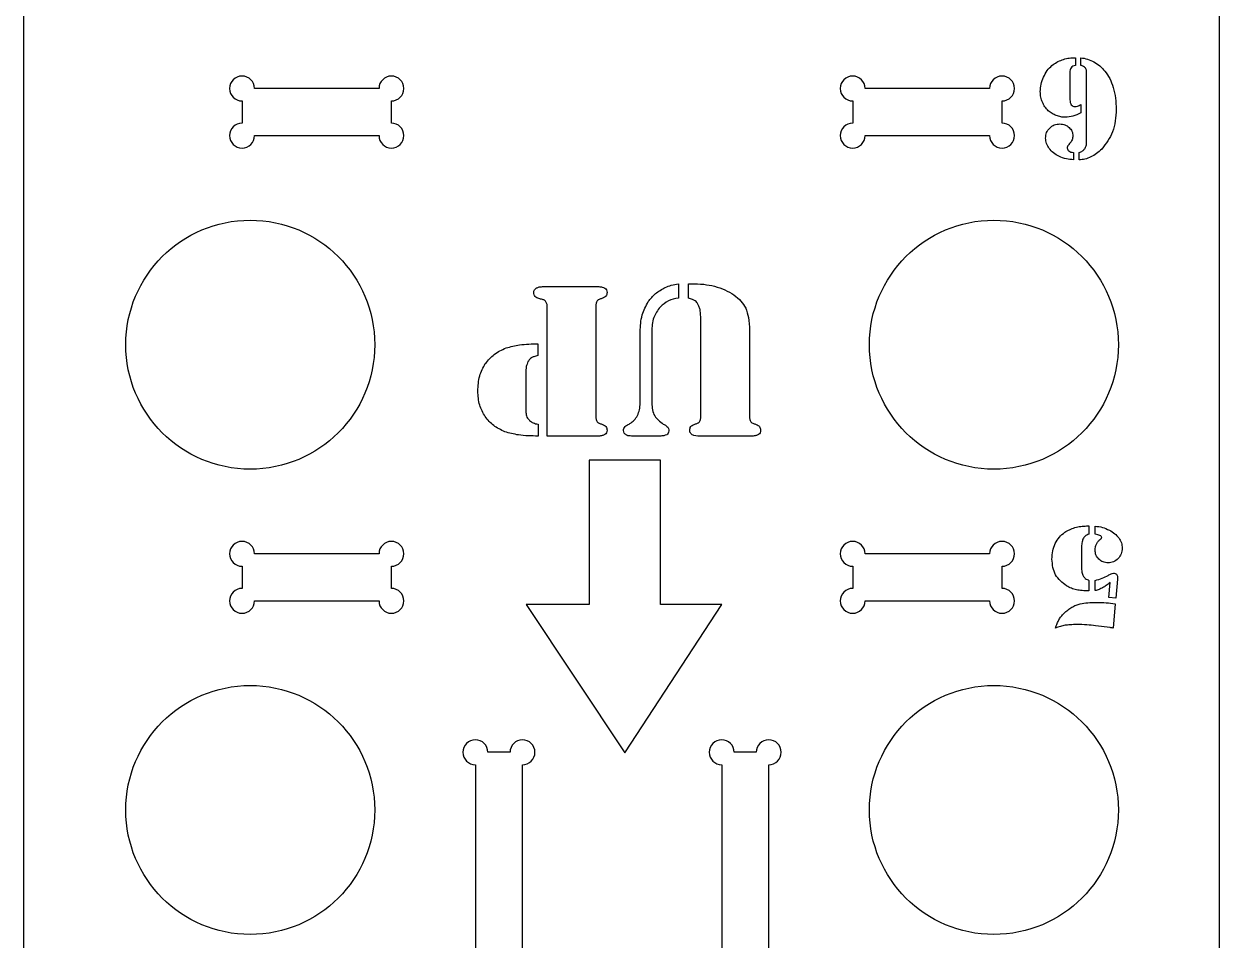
# Model space of a CAD drawing. Header units: inches. Extents: x -2.5 to 28.8, y -4.6 to 15.6.
# Drawn here: x 4.64 to 10.64, y 5.43 to 10.03 of the extents above; entities that cross this region are included whole.
import ezdxf

# ---------------------------------------------------------------- set-up
doc = ezdxf.new("R2010")
doc.units = ezdxf.units.IN
doc.header["$MEASUREMENT"] = 0
doc.layers.get('0').update_dxf_attribs({"lineweight": 0})

# ---------------------------------------------------------------- blocks, each defined once
blk = doc.blocks.new('Block_0')
at = {"color": 18, "lineweight": 25, "true_color": 0x000000}
for p, q in [((9.9125, 9.865), (9.9217, 9.865)), ((9.9217, 9.865), (9.9217, 9.8266)), ((9.9491, 9.8266), (9.9491, 9.865)), ((9.8946, 9.7914), (9.8946, 9.6544)), ((9.9781, 9.4427), (9.9781, 9.7782)), ((9.9491, 9.6299), (9.9491, 9.5877)), ((9.9132, 9.3896), (9.9132, 9.3526)), ((9.9407, 9.3526), (9.9407, 9.3896)), ((7.2515, 8.7156), (7.5295, 8.7156)), ((7.929, 8.7304), (7.929, 8.6584)), ((7.9795, 8.6584), (7.9795, 8.7304)), ((7.9795, 8.7304), (7.9916, 8.7304)), ((7.2707, 7.9656), (7.2707, 8.6112)), ((7.5147, 8.6156), (7.5147, 8.0656)), ((8.0416, 8.0656), (8.0416, 8.5266)), ((7.7372, 8.1304), (7.7372, 8.4892)), ((7.7954, 8.4887), (7.7954, 8.1304)), ((8.2856, 8.4964), (8.2856, 8.0656)), ((7.224, 8.4282), (7.224, 8.3694)), ((7.1625, 8.2815), (7.1625, 8.1057)), ((7.2246, 8.0249), (7.2246, 7.9656)), ((7.5295, 7.9656), (7.2707, 7.9656)), ((7.8361, 7.9656), (7.7015, 7.9656)), ((8.0268, 7.9656), (8.007, 7.9678)), ((8.3004, 7.9656), (8.0268, 7.9656)), ((9.9777, 7.5141), (9.9891, 7.5141)), ((9.9891, 7.5141), (9.9891, 7.4727)), ((10.0209, 7.4727), (10.0209, 7.513)), ((9.9528, 7.4031), (9.9528, 7.3093)), ((9.9902, 7.2408), (9.9902, 7.1877)), ((10.0209, 7.1892), (10.0209, 7.2408)), ((10.0905, 7.1544), (10.0968, 7.2306)), ((10.1334, 7.2471), (10.1242, 7.1507)), ((10.1242, 7.1507), (10.0905, 7.1544)), ((10.1217, 7.1229), (10.1114, 7.0016)), ((10.0971, 7.0035), (10.0231, 7.0134))]:
    blk.add_line(p, q, dxfattribs=at)
blk.add_lwpolyline([(7.8387, 7.12), (7.8387, 7.8452), (7.4804, 7.8452), (7.4804, 7.12), (7.1642, 7.12), (7.6595, 6.3754), (8.1463, 7.12)], close=True, dxfattribs=at)
for centre in [(5.7797, 8.4242), (9.5129, 8.4242), (5.7797, 6.088), (9.5129, 6.088)]:
    blk.add_circle(centre, 0.625, dxfattribs=at)
for points, knots in [([(7.0838, 6.3778), (7.0838, 6.4123), (7.1118, 6.4403), (7.1463, 6.4403), (7.1808, 6.4403), (7.2088, 6.4123), (7.2088, 6.3778), (7.2088, 6.3433), (7.1808, 6.3153), (7.1463, 6.3153), (7.1463, 6.3153), (7.1463, -4.4629), (7.1463, -4.4629), (7.4773, -4.5185), (7.8154, -4.5182), (8.1463, -4.4619), (8.1463, -4.4619), (8.1463, 6.3153), (8.1463, 6.3153), (8.1118, 6.3153), (8.0838, 6.3433), (8.0838, 6.3778), (8.0838, 6.4123), (8.1118, 6.4403), (8.1463, 6.4403), (8.1808, 6.4403), (8.2088, 6.4123), (8.2088, 6.3778), (8.2088, 6.3778), (8.32, 6.3778), (8.32, 6.3778), (8.32, 6.4123), (8.348, 6.4403), (8.3825, 6.4403), (8.417, 6.4403), (8.445, 6.4123), (8.445, 6.3778), (8.445, 6.3433), (8.417, 6.3153), (8.3825, 6.3153), (8.3825, 6.3153), (8.3825, -4.4119), (8.3825, -4.4119), (9.7124, -4.0738), (10.6434, -2.8766), (10.6434, -1.5044), (10.6434, -1.5044), (10.6434, 12.4956), (10.6434, 12.4956), (10.6434, 14.1525), (9.3002, 15.4956), (7.6434, 15.4956), (5.9865, 15.4956), (4.6434, 14.1525), (4.6434, 12.4956), (4.6434, 12.4956), (4.6434, -1.5044), (4.6434, -1.5044), (4.6434, -2.8788), (5.5774, -4.0774), (6.9101, -4.4134), (6.9101, -4.4134), (6.9101, 6.3153), (6.9101, 6.3153), (6.8755, 6.3153), (6.8476, 6.3433), (6.8476, 6.3778), (6.8476, 6.4123), (6.8755, 6.4403), (6.9101, 6.4403), (6.9446, 6.4403), (6.9726, 6.4123), (6.9726, 6.3778), (6.9726, 6.3778), (7.0838, 6.3778), (7.0838, 6.3778)], [0, 0, 0, 0, 1, 1, 1, 2, 2, 2, 3, 3, 3, 4, 4, 4, 5, 5, 5, 6, 6, 6, 7, 7, 7, 8, 8, 8, 9, 9, 9, 10, 10, 10, 11, 11, 11, 12, 12, 12, 13, 13, 13, 14, 14, 14, 15, 15, 15, 16, 16, 16, 17, 17, 17, 18, 18, 18, 19, 19, 19, 20, 20, 20, 21, 21, 21, 22, 22, 22, 23, 23, 23, 24, 24, 24, 25, 25, 25, 25]), ([(9.8044, 9.8262), (9.8121, 9.8318), (9.8198, 9.8374), (9.828, 9.842), (9.8367, 9.8469), (9.846, 9.8507), (9.8554, 9.8544)], [0, 0, 0, 0, 1, 1, 1, 2, 2, 2, 2]), ([(9.8554, 9.8544), (9.8649, 9.8575), (9.8745, 9.8606), (9.8843, 9.8624), (9.8936, 9.864), (9.903, 9.8645), (9.9125, 9.865)], [0, 0, 0, 0, 1, 1, 1, 2, 2, 2, 2]), ([(9.9491, 9.865), (9.9607, 9.8631), (9.9722, 9.8613), (9.9832, 9.8577), (9.9942, 9.8542), (10.0046, 9.8491), (10.0151, 9.844)], [0, 0, 0, 0, 1, 1, 1, 2, 2, 2, 2]), ([(10.0151, 9.844), (10.0251, 9.8377), (10.0352, 9.8314), (10.0442, 9.824), (10.0535, 9.8162), (10.0618, 9.8071), (10.07, 9.798)], [0, 0, 0, 0, 1, 1, 1, 2, 2, 2, 2]), ([(9.762, 9.7681), (9.7676, 9.7794), (9.7732, 9.7907), (9.7806, 9.8007), (9.7875, 9.81), (9.796, 9.8181), (9.8044, 9.8262)], [0, 0, 0, 0, 1, 1, 1, 2, 2, 2, 2]), ([(9.9008, 9.8148), (9.899, 9.8116), (9.8972, 9.8084), (9.8961, 9.805), (9.8948, 9.8007), (9.8947, 9.796), (9.8946, 9.7914)], [0, 0, 0, 0, 1, 1, 1, 2, 2, 2, 2]), ([(9.9217, 9.8266), (9.9173, 9.8253), (9.9129, 9.8241), (9.9091, 9.8218), (9.9061, 9.8199), (9.9034, 9.8174), (9.9008, 9.8148)], [0, 0, 0, 0, 1, 1, 1, 2, 2, 2, 2]), ([(9.9718, 9.8145), (9.9691, 9.817), (9.9664, 9.8195), (9.9632, 9.8213), (9.959, 9.8239), (9.9541, 9.8252), (9.9491, 9.8266)], [0, 0, 0, 0, 1, 1, 1, 2, 2, 2, 2]), ([(9.977, 9.8026), (9.9765, 9.8047), (9.976, 9.8069), (9.9751, 9.8089), (9.9743, 9.8109), (9.9731, 9.8127), (9.9718, 9.8145)], [0, 0, 0, 0, 1, 1, 1, 2, 2, 2, 2]), ([(9.9781, 9.7782), (9.9781, 9.7832), (9.9781, 9.7881), (9.9778, 9.7931), (9.9776, 9.7963), (9.9773, 9.7994), (9.977, 9.8026)], [0, 0, 0, 0, 1, 1, 1, 2, 2, 2, 2]), ([(10.07, 9.798), (10.0787, 9.786), (10.0873, 9.7739), (10.0941, 9.7609), (10.1016, 9.7464), (10.1068, 9.7307), (10.112, 9.715)], [0, 0, 0, 0, 1, 1, 1, 2, 2, 2, 2]), ([(6.4261, 9.7105), (6.4261, 9.745), (6.4541, 9.773), (6.4886, 9.773), (6.5232, 9.773), (6.5511, 9.745), (6.5511, 9.7105), (6.5511, 9.6759), (6.5232, 9.648), (6.4886, 9.648), (6.4886, 9.648), (6.4886, 9.5367), (6.4886, 9.5367), (6.5232, 9.5367), (6.5511, 9.5087), (6.5511, 9.4742), (6.5511, 9.4397), (6.5232, 9.4117), (6.4886, 9.4117), (6.4541, 9.4117), (6.4261, 9.4397), (6.4261, 9.4742), (6.4261, 9.4742), (5.8011, 9.4742), (5.8011, 9.4742), (5.8011, 9.4397), (5.7732, 9.4117), (5.7386, 9.4117), (5.7041, 9.4117), (5.6761, 9.4397), (5.6761, 9.4742), (5.6761, 9.5087), (5.7041, 9.5367), (5.7386, 9.5367), (5.7386, 9.5367), (5.7386, 9.648), (5.7386, 9.648), (5.7041, 9.648), (5.6761, 9.6759), (5.6761, 9.7105), (5.6761, 9.745), (5.7041, 9.773), (5.7386, 9.773), (5.7732, 9.773), (5.8011, 9.745), (5.8011, 9.7105), (5.8011, 9.7105), (6.4261, 9.7105), (6.4261, 9.7105)], [0, 0, 0, 0, 1, 1, 1, 2, 2, 2, 3, 3, 3, 4, 4, 4, 5, 5, 5, 6, 6, 6, 7, 7, 7, 8, 8, 8, 9, 9, 9, 10, 10, 10, 11, 11, 11, 12, 12, 12, 13, 13, 13, 14, 14, 14, 15, 15, 15, 16, 16, 16, 16]), ([(9.4914, 9.7105), (9.4914, 9.745), (9.5194, 9.773), (9.5539, 9.773), (9.5884, 9.773), (9.6164, 9.745), (9.6164, 9.7105), (9.6164, 9.6759), (9.5884, 9.648), (9.5539, 9.648), (9.5539, 9.648), (9.5539, 9.5367), (9.5539, 9.5367), (9.5884, 9.5367), (9.6164, 9.5087), (9.6164, 9.4742), (9.6164, 9.4397), (9.5884, 9.4117), (9.5539, 9.4117), (9.5194, 9.4117), (9.4914, 9.4397), (9.4914, 9.4742), (9.4914, 9.4742), (8.8664, 9.4742), (8.8664, 9.4742), (8.8664, 9.4397), (8.8384, 9.4117), (8.8039, 9.4117), (8.7694, 9.4117), (8.7414, 9.4397), (8.7414, 9.4742), (8.7414, 9.5087), (8.7694, 9.5367), (8.8039, 9.5367), (8.8039, 9.5367), (8.8039, 9.648), (8.8039, 9.648), (8.7694, 9.648), (8.7414, 9.6759), (8.7414, 9.7105), (8.7414, 9.745), (8.7694, 9.773), (8.8039, 9.773), (8.8384, 9.773), (8.8664, 9.745), (8.8664, 9.7105), (8.8664, 9.7105), (9.4914, 9.7105), (9.4914, 9.7105)], [0, 0, 0, 0, 1, 1, 1, 2, 2, 2, 3, 3, 3, 4, 4, 4, 5, 5, 5, 6, 6, 6, 7, 7, 7, 8, 8, 8, 9, 9, 9, 10, 10, 10, 11, 11, 11, 12, 12, 12, 13, 13, 13, 14, 14, 14, 15, 15, 15, 16, 16, 16, 16]), ([(9.7458, 9.6947), (9.7465, 9.7072), (9.7473, 9.7197), (9.7499, 9.7317), (9.7526, 9.7442), (9.7573, 9.7561), (9.762, 9.7681)], [0, 0, 0, 0, 1, 1, 1, 2, 2, 2, 2]), ([(9.7565, 9.6414), (9.7534, 9.6499), (9.7503, 9.6585), (9.7485, 9.6673), (9.7467, 9.6762), (9.7463, 9.6855), (9.7458, 9.6947)], [0, 0, 0, 0, 1, 1, 1, 2, 2, 2, 2]), ([(10.112, 9.715), (10.1163, 9.6976), (10.1206, 9.6802), (10.1231, 9.6625), (10.1257, 9.6438), (10.1263, 9.6247), (10.1268, 9.6057)], [0, 0, 0, 0, 1, 1, 1, 2, 2, 2, 2]), ([(9.7861, 9.5987), (9.7801, 9.6049), (9.7741, 9.6112), (9.7692, 9.6182), (9.7642, 9.6254), (9.7603, 9.6334), (9.7565, 9.6414)], [0, 0, 0, 0, 1, 1, 1, 2, 2, 2, 2]), ([(9.8946, 9.6544), (9.8947, 9.6494), (9.8949, 9.6443), (9.8963, 9.6397), (9.8975, 9.6357), (9.8995, 9.6321), (9.9015, 9.6284)], [0, 0, 0, 0, 1, 1, 1, 2, 2, 2, 2]), ([(9.9015, 9.6284), (9.904, 9.6256), (9.9065, 9.6229), (9.9096, 9.6214), (9.9126, 9.62), (9.9162, 9.6198), (9.9198, 9.6196)], [0, 0, 0, 0, 1, 1, 1, 2, 2, 2, 2]), ([(9.9198, 9.6196), (9.9242, 9.6203), (9.9286, 9.621), (9.9328, 9.6223), (9.9385, 9.6241), (9.9438, 9.627), (9.9491, 9.6299)], [0, 0, 0, 0, 1, 1, 1, 2, 2, 2, 2]), ([(10.1268, 9.6057), (10.1245, 9.5667), (10.1222, 9.5278), (10.1088, 9.493), (10.0967, 9.4619), (10.0757, 9.4342), (10.0546, 9.4064)], [0, 0, 0, 0, 1, 1, 1, 2, 2, 2, 2]), ([(9.8262, 9.5745), (9.8189, 9.5777), (9.8115, 9.5809), (9.8048, 9.585), (9.7982, 9.589), (9.7922, 9.5938), (9.7861, 9.5987)], [0, 0, 0, 0, 1, 1, 1, 2, 2, 2, 2]), ([(9.8718, 9.5658), (9.8642, 9.5662), (9.8565, 9.5665), (9.8491, 9.568), (9.8413, 9.5694), (9.8338, 9.572), (9.8262, 9.5745)], [0, 0, 0, 0, 1, 1, 1, 2, 2, 2, 2]), ([(9.9491, 9.5877), (9.9363, 9.5813), (9.9235, 9.5749), (9.9099, 9.5713), (9.8976, 9.5679), (9.8847, 9.5668), (9.8718, 9.5658)], [0, 0, 0, 0, 1, 1, 1, 2, 2, 2, 2]), ([(9.7726, 9.461), (9.7734, 9.4707), (9.7742, 9.4803), (9.7777, 9.4889), (9.7811, 9.4973), (9.7871, 9.5046), (9.7931, 9.5119)], [0, 0, 0, 0, 1, 1, 1, 2, 2, 2, 2]), ([(9.7931, 9.5119), (9.8004, 9.5179), (9.8078, 9.5239), (9.8162, 9.5273), (9.8248, 9.5308), (9.8346, 9.5316), (9.8444, 9.5324)], [0, 0, 0, 0, 1, 1, 1, 2, 2, 2, 2]), ([(9.8444, 9.5324), (9.853, 9.5317), (9.8617, 9.531), (9.8695, 9.528), (9.877, 9.5251), (9.8838, 9.52), (9.8905, 9.5148)], [0, 0, 0, 0, 1, 1, 1, 2, 2, 2, 2]), ([(9.8905, 9.5148), (9.8961, 9.5088), (9.9016, 9.5027), (9.9048, 9.4955), (9.9079, 9.4886), (9.9087, 9.4807), (9.9096, 9.4727)], [0, 0, 0, 0, 1, 1, 1, 2, 2, 2, 2]), ([(9.7903, 9.4092), (9.7852, 9.4172), (9.78, 9.4253), (9.777, 9.4341), (9.7742, 9.4426), (9.7734, 9.4518), (9.7726, 9.461)], [0, 0, 0, 0, 1, 1, 1, 2, 2, 2, 2]), ([(9.8828, 9.4205), (9.8821, 9.419), (9.8813, 9.4174), (9.8809, 9.4158), (9.8805, 9.4142), (9.8804, 9.4125), (9.8803, 9.4108)], [0, 0, 0, 0, 1, 1, 1, 2, 2, 2, 2]), ([(9.8931, 9.4339), (9.8909, 9.4314), (9.8887, 9.4288), (9.8867, 9.4262), (9.8853, 9.4243), (9.8841, 9.4224), (9.8828, 9.4205)], [0, 0, 0, 0, 1, 1, 1, 2, 2, 2, 2]), ([(9.9096, 9.4727), (9.9087, 9.466), (9.9078, 9.4594), (9.9055, 9.4533), (9.9027, 9.4463), (9.8979, 9.4401), (9.8931, 9.4339)], [0, 0, 0, 0, 1, 1, 1, 2, 2, 2, 2]), ([(9.9695, 9.4081), (9.972, 9.4129), (9.9745, 9.4177), (9.9759, 9.4229), (9.9777, 9.4292), (9.9779, 9.4359), (9.9781, 9.4427)], [0, 0, 0, 0, 1, 1, 1, 2, 2, 2, 2]), ([(9.8396, 9.3702), (9.8298, 9.3754), (9.82, 9.3806), (9.8115, 9.3874), (9.8037, 9.3937), (9.797, 9.4014), (9.7903, 9.4092)], [0, 0, 0, 0, 1, 1, 1, 2, 2, 2, 2]), ([(9.9132, 9.3526), (9.9009, 9.3534), (9.8886, 9.3542), (9.8767, 9.357), (9.864, 9.3599), (9.8518, 9.365), (9.8396, 9.3702)], [0, 0, 0, 0, 1, 1, 1, 2, 2, 2, 2]), ([(9.8803, 9.4108), (9.8826, 9.4056), (9.8848, 9.4003), (9.8885, 9.3969), (9.8944, 9.3914), (9.9038, 9.3905), (9.9132, 9.3896)], [0, 0, 0, 0, 1, 1, 1, 2, 2, 2, 2]), ([(9.9407, 9.3896), (9.9468, 9.3917), (9.9528, 9.3938), (9.958, 9.3973), (9.9622, 9.4002), (9.9659, 9.4042), (9.9695, 9.4081)], [0, 0, 0, 0, 1, 1, 1, 2, 2, 2, 2]), ([(9.9995, 9.3667), (9.9898, 9.3626), (9.98, 9.3584), (9.9699, 9.3561), (9.9604, 9.3539), (9.9506, 9.3532), (9.9407, 9.3526)], [0, 0, 0, 0, 1, 1, 1, 2, 2, 2, 2]), ([(10.0546, 9.4064), (10.0461, 9.3984), (10.0376, 9.3904), (10.0282, 9.3837), (10.0192, 9.3772), (10.0094, 9.3719), (9.9995, 9.3667)], [0, 0, 0, 0, 1, 1, 1, 2, 2, 2, 2]), ([(7.2026, 8.6859), (7.2033, 8.6905), (7.204, 8.6951), (7.2062, 8.6988), (7.2085, 8.7029), (7.2127, 8.706), (7.2169, 8.709)], [0, 0, 0, 0, 1, 1, 1, 2, 2, 2, 2]), ([(7.2169, 8.709), (7.2214, 8.7109), (7.226, 8.7128), (7.2307, 8.7139), (7.2374, 8.7155), (7.2445, 8.7156), (7.2515, 8.7156)], [0, 0, 0, 0, 1, 1, 1, 2, 2, 2, 2]), ([(7.5295, 8.7156), (7.5355, 8.7154), (7.5414, 8.7153), (7.547, 8.7137), (7.5515, 8.7125), (7.5558, 8.7103), (7.56, 8.7082)], [0, 0, 0, 0, 1, 1, 1, 2, 2, 2, 2]), ([(7.56, 8.7082), (7.5631, 8.7054), (7.5663, 8.7026), (7.568, 8.6992), (7.5699, 8.6956), (7.5703, 8.6913), (7.5707, 8.687)], [0, 0, 0, 0, 1, 1, 1, 2, 2, 2, 2]), ([(7.7779, 8.6409), (7.7892, 8.6549), (7.8005, 8.669), (7.814, 8.6804), (7.8286, 8.6928), (7.8458, 8.702), (7.863, 8.7112)], [0, 0, 0, 0, 1, 1, 1, 2, 2, 2, 2]), ([(7.863, 8.7112), (7.873, 8.7153), (7.883, 8.7195), (7.8932, 8.7226), (7.9049, 8.7261), (7.9169, 8.7283), (7.929, 8.7304)], [0, 0, 0, 0, 1, 1, 1, 2, 2, 2, 2]), ([(7.9916, 8.7304), (8.0135, 8.7301), (8.0354, 8.7298), (8.057, 8.7273), (8.0749, 8.7251), (8.0926, 8.7215), (8.1103, 8.7178)], [0, 0, 0, 0, 1, 1, 1, 2, 2, 2, 2]), ([(8.1103, 8.7178), (8.128, 8.7124), (8.1457, 8.707), (8.1623, 8.6994), (8.178, 8.6922), (8.1928, 8.683), (8.2075, 8.6738)], [0, 0, 0, 0, 1, 1, 1, 2, 2, 2, 2]), ([(7.229, 8.6557), (7.2213, 8.6583), (7.2136, 8.6609), (7.2092, 8.6663), (7.2051, 8.6712), (7.2039, 8.6786), (7.2026, 8.6859)], [0, 0, 0, 0, 1, 1, 1, 2, 2, 2, 2]), ([(7.2542, 8.6488), (7.2515, 8.6496), (7.2488, 8.6505), (7.246, 8.6512), (7.2403, 8.6528), (7.2347, 8.6543), (7.229, 8.6557)], [0, 0, 0, 0, 1, 1, 1, 2, 2, 2, 2]), ([(7.2625, 8.642), (7.2612, 8.6436), (7.2598, 8.6452), (7.2582, 8.6464), (7.257, 8.6474), (7.2556, 8.6481), (7.2542, 8.6488)], [0, 0, 0, 0, 1, 1, 1, 2, 2, 2, 2]), ([(7.2707, 8.6112), (7.2706, 8.6175), (7.2705, 8.6238), (7.2687, 8.6296), (7.2673, 8.6339), (7.2649, 8.6379), (7.2625, 8.642)], [0, 0, 0, 0, 1, 1, 1, 2, 2, 2, 2]), ([(7.5213, 8.6436), (7.5194, 8.6399), (7.5174, 8.6362), (7.5163, 8.6322), (7.5148, 8.6269), (7.5147, 8.6213), (7.5147, 8.6156)], [0, 0, 0, 0, 1, 1, 1, 2, 2, 2, 2]), ([(7.5276, 8.6499), (7.5265, 8.6492), (7.5254, 8.6485), (7.5245, 8.6477), (7.5232, 8.6465), (7.5223, 8.6451), (7.5213, 8.6436)], [0, 0, 0, 0, 1, 1, 1, 2, 2, 2, 2]), ([(7.5487, 8.6573), (7.5439, 8.6558), (7.5391, 8.6542), (7.5344, 8.6525), (7.5321, 8.6516), (7.5299, 8.6508), (7.5276, 8.6499)], [0, 0, 0, 0, 1, 1, 1, 2, 2, 2, 2]), ([(7.5707, 8.687), (7.5698, 8.6801), (7.5688, 8.6733), (7.5652, 8.6683), (7.5616, 8.6633), (7.5552, 8.6603), (7.5487, 8.6573)], [0, 0, 0, 0, 1, 1, 1, 2, 2, 2, 2]), ([(7.7372, 8.4892), (7.7384, 8.5179), (7.7396, 8.5465), (7.7474, 8.5733), (7.7542, 8.5967), (7.766, 8.6188), (7.7779, 8.6409)], [0, 0, 0, 0, 1, 1, 1, 2, 2, 2, 2]), ([(7.929, 8.6584), (7.9115, 8.6549), (7.894, 8.6513), (7.8786, 8.6436), (7.8635, 8.6361), (7.8503, 8.6248), (7.8372, 8.6134)], [0, 0, 0, 0, 1, 1, 1, 2, 2, 2, 2]), ([(8.013, 8.6447), (8.0088, 8.647), (8.0046, 8.6492), (8.0003, 8.6512), (7.9936, 8.6541), (7.9865, 8.6563), (7.9795, 8.6584)], [0, 0, 0, 0, 1, 1, 1, 2, 2, 2, 2]), ([(8.029, 8.6249), (8.0267, 8.6291), (8.0244, 8.6332), (8.0214, 8.6367), (8.0189, 8.6397), (8.016, 8.6422), (8.013, 8.6447)], [0, 0, 0, 0, 1, 1, 1, 2, 2, 2, 2]), ([(8.2075, 8.6738), (8.2202, 8.6642), (8.2329, 8.6547), (8.2432, 8.6429), (8.2524, 8.6325), (8.2596, 8.6205), (8.2669, 8.6084)], [0, 0, 0, 0, 1, 1, 1, 2, 2, 2, 2]), ([(7.8372, 8.6134), (7.825, 8.5964), (7.8129, 8.5794), (7.8059, 8.5605), (7.7976, 8.5383), (7.7965, 8.5135), (7.7954, 8.4887)], [0, 0, 0, 0, 1, 1, 1, 2, 2, 2, 2]), ([(8.0391, 8.5917), (8.0381, 8.5976), (8.0371, 8.6035), (8.0354, 8.6092), (8.0337, 8.6146), (8.0313, 8.6198), (8.029, 8.6249)], [0, 0, 0, 0, 1, 1, 1, 2, 2, 2, 2]), ([(8.0416, 8.5266), (8.0416, 8.5398), (8.0416, 8.553), (8.041, 8.5662), (8.0406, 8.5747), (8.0398, 8.5832), (8.0391, 8.5917)], [0, 0, 0, 0, 1, 1, 1, 2, 2, 2, 2]), ([(8.2669, 8.6084), (8.2723, 8.5928), (8.2777, 8.5772), (8.2809, 8.5612), (8.2851, 8.5401), (8.2853, 8.5182), (8.2856, 8.4964)], [0, 0, 0, 0, 1, 1, 1, 2, 2, 2, 2]), ([(6.9597, 8.3293), (6.9737, 8.346), (6.9877, 8.3627), (7.0045, 8.3756), (7.0223, 8.3892), (7.0432, 8.3985), (7.0641, 8.4079)], [0, 0, 0, 0, 1, 1, 1, 2, 2, 2, 2]), ([(7.0641, 8.4079), (7.0866, 8.4138), (7.109, 8.4197), (7.1318, 8.4231), (7.1622, 8.4277), (7.1931, 8.428), (7.224, 8.4282)], [0, 0, 0, 0, 1, 1, 1, 2, 2, 2, 2]), ([(7.1908, 8.3579), (7.1876, 8.3555), (7.1844, 8.3531), (7.1818, 8.3502), (7.1788, 8.3469), (7.1764, 8.3431), (7.174, 8.3392)], [0, 0, 0, 0, 1, 1, 1, 2, 2, 2, 2]), ([(7.224, 8.3694), (7.2172, 8.3679), (7.2104, 8.3663), (7.2039, 8.3638), (7.1994, 8.3621), (7.1951, 8.36), (7.1908, 8.3579)], [0, 0, 0, 0, 1, 1, 1, 2, 2, 2, 2]), ([(6.9224, 8.1909), (6.9235, 8.2171), (6.9245, 8.2433), (6.9317, 8.2678), (6.938, 8.2892), (6.9488, 8.3092), (6.9597, 8.3293)], [0, 0, 0, 0, 1, 1, 1, 2, 2, 2, 2]), ([(7.174, 8.3392), (7.1707, 8.3309), (7.1673, 8.3227), (7.1654, 8.3141), (7.163, 8.3035), (7.1627, 8.2925), (7.1625, 8.2815)], [0, 0, 0, 0, 1, 1, 1, 2, 2, 2, 2]), ([(6.9592, 8.0628), (6.9485, 8.0818), (6.9377, 8.1007), (6.9316, 8.1209), (6.9248, 8.1432), (6.9236, 8.167), (6.9224, 8.1909)], [0, 0, 0, 0, 1, 1, 1, 2, 2, 2, 2]), ([(7.1625, 8.1057), (7.1625, 8.0982), (7.1625, 8.0906), (7.1634, 8.0832), (7.1641, 8.0778), (7.1652, 8.0725), (7.1663, 8.0672)], [0, 0, 0, 0, 1, 1, 1, 2, 2, 2, 2]), ([(7.7235, 8.0686), (7.7275, 8.0782), (7.7315, 8.0877), (7.7338, 8.0977), (7.7362, 8.1083), (7.7367, 8.1194), (7.7372, 8.1304)], [0, 0, 0, 0, 1, 1, 1, 2, 2, 2, 2]), ([(7.7954, 8.1304), (7.7974, 8.1075), (7.7993, 8.0846), (7.8099, 8.0666), (7.8195, 8.0501), (7.8363, 8.0378), (7.8531, 8.0255)], [0, 0, 0, 0, 1, 1, 1, 2, 2, 2, 2]), ([(7.0575, 7.987), (7.038, 7.9962), (7.0185, 8.0054), (7.0019, 8.0183), (6.9859, 8.0308), (6.9725, 8.0468), (6.9592, 8.0628)], [0, 0, 0, 0, 1, 1, 1, 2, 2, 2, 2]), ([(7.1663, 8.0672), (7.168, 8.0631), (7.1697, 8.0589), (7.1721, 8.0552), (7.1747, 8.0511), (7.1782, 8.0476), (7.1817, 8.0442)], [0, 0, 0, 0, 1, 1, 1, 2, 2, 2, 2]), ([(7.1817, 8.0442), (7.1877, 8.0395), (7.1937, 8.0348), (7.2004, 8.0317), (7.2079, 8.0281), (7.2162, 8.0265), (7.2246, 8.0249)], [0, 0, 0, 0, 1, 1, 1, 2, 2, 2, 2]), ([(7.5147, 8.0656), (7.5147, 8.0599), (7.5148, 8.0543), (7.5163, 8.049), (7.5174, 8.045), (7.5194, 8.0413), (7.5213, 8.0376)], [0, 0, 0, 0, 1, 1, 1, 2, 2, 2, 2]), ([(7.6856, 8.0282), (7.6932, 8.0333), (7.7009, 8.0384), (7.7071, 8.0449), (7.7137, 8.0518), (7.7186, 8.0602), (7.7235, 8.0686)], [0, 0, 0, 0, 1, 1, 1, 2, 2, 2, 2]), ([(8.035, 8.0376), (8.0369, 8.0413), (8.0388, 8.045), (8.04, 8.049), (8.0415, 8.0543), (8.0415, 8.0599), (8.0416, 8.0656)], [0, 0, 0, 0, 1, 1, 1, 2, 2, 2, 2]), ([(8.2856, 8.0656), (8.2856, 8.0599), (8.2857, 8.0543), (8.2872, 8.049), (8.2883, 8.045), (8.2902, 8.0413), (8.2922, 8.0376)], [0, 0, 0, 0, 1, 1, 1, 2, 2, 2, 2]), ([(7.2246, 7.9656), (7.1915, 7.9657), (7.1585, 7.9658), (7.1262, 7.9709), (7.1031, 7.9746), (7.0803, 7.9808), (7.0575, 7.987)], [0, 0, 0, 0, 1, 1, 1, 2, 2, 2, 2]), ([(7.5213, 8.0376), (7.5223, 8.0361), (7.5232, 8.0347), (7.5245, 8.0335), (7.5254, 8.0327), (7.5265, 8.032), (7.5276, 8.0313)], [0, 0, 0, 0, 1, 1, 1, 2, 2, 2, 2]), ([(7.5276, 8.0313), (7.5299, 8.0304), (7.5321, 8.0295), (7.5344, 8.0287), (7.5391, 8.027), (7.5439, 8.0254), (7.5487, 8.0238)], [0, 0, 0, 0, 1, 1, 1, 2, 2, 2, 2]), ([(7.5487, 8.0238), (7.5552, 8.0208), (7.5616, 8.0179), (7.5652, 8.0128), (7.5688, 8.0079), (7.5698, 8.001), (7.5707, 7.9942)], [0, 0, 0, 0, 1, 1, 1, 2, 2, 2, 2]), ([(7.5707, 7.9942), (7.5703, 7.9899), (7.5699, 7.9856), (7.568, 7.982), (7.5663, 7.9786), (7.5631, 7.9758), (7.56, 7.973)], [0, 0, 0, 0, 1, 1, 1, 2, 2, 2, 2]), ([(7.6531, 7.9931), (7.6535, 7.9969), (7.6539, 8.0008), (7.6553, 8.0042), (7.6568, 8.0076), (7.6594, 8.0105), (7.6619, 8.0134)], [0, 0, 0, 0, 1, 1, 1, 2, 2, 2, 2]), ([(7.6674, 7.9705), (7.6633, 7.9734), (7.6591, 7.9763), (7.6567, 7.9803), (7.6545, 7.9839), (7.6538, 7.9885), (7.6531, 7.9931)], [0, 0, 0, 0, 1, 1, 1, 2, 2, 2, 2]), ([(7.6619, 8.0134), (7.6643, 8.0151), (7.6667, 8.0168), (7.6692, 8.0185), (7.6745, 8.022), (7.68, 8.0251), (7.6856, 8.0282)], [0, 0, 0, 0, 1, 1, 1, 2, 2, 2, 2]), ([(7.8531, 8.0255), (7.858, 8.023), (7.8629, 8.0205), (7.8672, 8.0173), (7.8701, 8.0152), (7.8727, 8.0128), (7.8754, 8.0104)], [0, 0, 0, 0, 1, 1, 1, 2, 2, 2, 2]), ([(7.8806, 7.992), (7.8803, 7.9876), (7.8799, 7.9832), (7.878, 7.9797), (7.8763, 7.9766), (7.8732, 7.9741), (7.8702, 7.9716)], [0, 0, 0, 0, 1, 1, 1, 2, 2, 2, 2]), ([(7.8754, 8.0104), (7.8769, 8.0078), (7.8784, 8.0053), (7.8793, 8.0026), (7.8804, 7.9993), (7.8805, 7.9956), (7.8806, 7.992)], [0, 0, 0, 0, 1, 1, 1, 2, 2, 2, 2]), ([(7.9856, 7.9947), (7.9865, 8.0014), (7.9875, 8.0082), (7.9911, 8.013), (7.9947, 8.018), (8.0011, 8.0209), (8.0075, 8.0238)], [0, 0, 0, 0, 1, 1, 1, 2, 2, 2, 2]), ([(7.9916, 7.9777), (7.9898, 7.9802), (7.9881, 7.9827), (7.9871, 7.9855), (7.986, 7.9884), (7.9858, 7.9915), (7.9856, 7.9947)], [0, 0, 0, 0, 1, 1, 1, 2, 2, 2, 2]), ([(8.0075, 8.0238), (8.0123, 8.0254), (8.0171, 8.027), (8.0219, 8.0287), (8.0242, 8.0295), (8.0264, 8.0304), (8.0287, 8.0313)], [0, 0, 0, 0, 1, 1, 1, 2, 2, 2, 2]), ([(8.0287, 8.0313), (8.0298, 8.032), (8.0308, 8.0327), (8.0318, 8.0335), (8.033, 8.0347), (8.034, 8.0361), (8.035, 8.0376)], [0, 0, 0, 0, 1, 1, 1, 2, 2, 2, 2]), ([(8.2922, 8.0376), (8.2931, 8.0361), (8.2941, 8.0347), (8.2954, 8.0335), (8.2963, 8.0327), (8.2974, 8.032), (8.2985, 8.0313)], [0, 0, 0, 0, 1, 1, 1, 2, 2, 2, 2]), ([(8.2985, 8.0313), (8.3007, 8.0304), (8.303, 8.0295), (8.3053, 8.0287), (8.31, 8.027), (8.3148, 8.0254), (8.3196, 8.0238)], [0, 0, 0, 0, 1, 1, 1, 2, 2, 2, 2]), ([(8.3196, 8.0238), (8.326, 8.0209), (8.3324, 8.018), (8.3361, 8.013), (8.3396, 8.0082), (8.3406, 8.0014), (8.3416, 7.9947)], [0, 0, 0, 0, 1, 1, 1, 2, 2, 2, 2]), ([(8.3416, 7.9947), (8.3412, 7.9903), (8.3408, 7.9858), (8.3389, 7.9821), (8.3371, 7.9787), (8.334, 7.9758), (8.3309, 7.973)], [0, 0, 0, 0, 1, 1, 1, 2, 2, 2, 2]), ([(7.56, 7.973), (7.5558, 7.9709), (7.5515, 7.9687), (7.547, 7.9674), (7.5414, 7.9659), (7.5355, 7.9657), (7.5295, 7.9656)], [0, 0, 0, 0, 1, 1, 1, 2, 2, 2, 2]), ([(7.6787, 7.9664), (7.6768, 7.9668), (7.6748, 7.9672), (7.673, 7.9679), (7.6711, 7.9686), (7.6692, 7.9695), (7.6674, 7.9705)], [0, 0, 0, 0, 1, 1, 1, 2, 2, 2, 2]), ([(7.7015, 7.9656), (7.6967, 7.9656), (7.692, 7.9656), (7.6873, 7.9658), (7.6844, 7.9659), (7.6815, 7.9662), (7.6787, 7.9664)], [0, 0, 0, 0, 1, 1, 1, 2, 2, 2, 2]), ([(7.8702, 7.9716), (7.8656, 7.9699), (7.8611, 7.9681), (7.8564, 7.9671), (7.8498, 7.9656), (7.843, 7.9656), (7.8361, 7.9656)], [0, 0, 0, 0, 1, 1, 1, 2, 2, 2, 2]), ([(8.007, 7.9678), (8.004, 7.9689), (8.0011, 7.97), (7.9985, 7.9716), (7.9959, 7.9733), (7.9938, 7.9755), (7.9916, 7.9777)], [0, 0, 0, 0, 1, 1, 1, 2, 2, 2, 2]), ([(8.3309, 7.973), (8.3266, 7.9709), (8.3224, 7.9687), (8.3179, 7.9674), (8.3123, 7.9659), (8.3064, 7.9657), (8.3004, 7.9656)], [0, 0, 0, 0, 1, 1, 1, 2, 2, 2, 2]), ([(9.8689, 7.4822), (9.8767, 7.4869), (9.8845, 7.4916), (9.8926, 7.4954), (9.9014, 7.4994), (9.9106, 7.5025), (9.9198, 7.5055)], [0, 0, 0, 0, 1, 1, 1, 2, 2, 2, 2]), ([(9.9198, 7.5055), (9.9294, 7.508), (9.939, 7.5105), (9.9488, 7.512), (9.9583, 7.5134), (9.968, 7.5137), (9.9777, 7.5141)], [0, 0, 0, 0, 1, 1, 1, 2, 2, 2, 2]), ([(10.0209, 7.513), (10.0335, 7.5116), (10.046, 7.5101), (10.058, 7.5068), (10.0698, 7.5035), (10.0811, 7.4984), (10.0924, 7.4932)], [0, 0, 0, 0, 1, 1, 1, 2, 2, 2, 2]), ([(9.8209, 7.4258), (9.8271, 7.4369), (9.8333, 7.4479), (9.8414, 7.4573), (9.8493, 7.4667), (9.8591, 7.4745), (9.8689, 7.4822)], [0, 0, 0, 0, 1, 1, 1, 2, 2, 2, 2]), ([(9.9598, 7.4474), (9.9588, 7.4449), (9.9578, 7.4424), (9.9571, 7.4397), (9.956, 7.436), (9.9554, 7.4322), (9.9548, 7.4284)], [0, 0, 0, 0, 1, 1, 1, 2, 2, 2, 2]), ([(9.9709, 7.4634), (9.9687, 7.4612), (9.9665, 7.459), (9.9648, 7.4565), (9.9627, 7.4538), (9.9612, 7.4506), (9.9598, 7.4474)], [0, 0, 0, 0, 1, 1, 1, 2, 2, 2, 2]), ([(9.9891, 7.4727), (9.9856, 7.4715), (9.9821, 7.4703), (9.9789, 7.4685), (9.9761, 7.4671), (9.9735, 7.4652), (9.9709, 7.4634)], [0, 0, 0, 0, 1, 1, 1, 2, 2, 2, 2]), ([(10.0455, 7.4665), (10.042, 7.4679), (10.0385, 7.4693), (10.0349, 7.4702), (10.0304, 7.4715), (10.0257, 7.4721), (10.0209, 7.4727)], [0, 0, 0, 0, 1, 1, 1, 2, 2, 2, 2]), ([(10.0279, 7.4227), (10.0303, 7.4274), (10.0328, 7.4321), (10.036, 7.4361), (10.0389, 7.4397), (10.0424, 7.4428), (10.0458, 7.446)], [0, 0, 0, 0, 1, 1, 1, 2, 2, 2, 2]), ([(10.0543, 7.4562), (10.0537, 7.4582), (10.0532, 7.4602), (10.0521, 7.4617), (10.0506, 7.4638), (10.048, 7.4652), (10.0455, 7.4665)], [0, 0, 0, 0, 1, 1, 1, 2, 2, 2, 2]), ([(10.0458, 7.446), (10.0482, 7.4477), (10.0506, 7.4493), (10.0522, 7.4516), (10.0531, 7.453), (10.0537, 7.4546), (10.0543, 7.4562)], [0, 0, 0, 0, 1, 1, 1, 2, 2, 2, 2]), ([(10.0924, 7.4932), (10.102, 7.4878), (10.1116, 7.4823), (10.1199, 7.4753), (10.1273, 7.469), (10.1338, 7.4614), (10.1402, 7.4538)], [0, 0, 0, 0, 1, 1, 1, 2, 2, 2, 2]), ([(10.1402, 7.4538), (10.145, 7.446), (10.1499, 7.4381), (10.1527, 7.4295), (10.1554, 7.4212), (10.1561, 7.4121), (10.1568, 7.4031)], [0, 0, 0, 0, 1, 1, 1, 2, 2, 2, 2]), ([(6.4261, 7.3742), (6.4261, 7.4087), (6.4541, 7.4367), (6.4886, 7.4367), (6.5232, 7.4367), (6.5511, 7.4087), (6.5511, 7.3742), (6.5511, 7.3397), (6.5232, 7.3117), (6.4886, 7.3117), (6.4886, 7.3117), (6.4886, 7.2005), (6.4886, 7.2005), (6.5232, 7.2005), (6.5511, 7.1725), (6.5511, 7.138), (6.5511, 7.1035), (6.5232, 7.0755), (6.4886, 7.0755), (6.4541, 7.0755), (6.4261, 7.1035), (6.4261, 7.138), (6.4261, 7.138), (5.8011, 7.138), (5.8011, 7.138), (5.8011, 7.1035), (5.7732, 7.0755), (5.7386, 7.0755), (5.7041, 7.0755), (5.6761, 7.1035), (5.6761, 7.138), (5.6761, 7.1725), (5.7041, 7.2005), (5.7386, 7.2005), (5.7386, 7.2005), (5.7386, 7.3117), (5.7386, 7.3117), (5.7041, 7.3117), (5.6761, 7.3397), (5.6761, 7.3742), (5.6761, 7.4087), (5.7041, 7.4367), (5.7386, 7.4367), (5.7732, 7.4367), (5.8011, 7.4087), (5.8011, 7.3742), (5.8011, 7.3742), (6.4261, 7.3742), (6.4261, 7.3742)], [0, 0, 0, 0, 1, 1, 1, 2, 2, 2, 3, 3, 3, 4, 4, 4, 5, 5, 5, 6, 6, 6, 7, 7, 7, 8, 8, 8, 9, 9, 9, 10, 10, 10, 11, 11, 11, 12, 12, 12, 13, 13, 13, 14, 14, 14, 15, 15, 15, 16, 16, 16, 16]), ([(9.4914, 7.3742), (9.4914, 7.4087), (9.5194, 7.4367), (9.5539, 7.4367), (9.5884, 7.4367), (9.6164, 7.4087), (9.6164, 7.3742), (9.6164, 7.3397), (9.5884, 7.3117), (9.5539, 7.3117), (9.5539, 7.3117), (9.5539, 7.2005), (9.5539, 7.2005), (9.5884, 7.2005), (9.6164, 7.1725), (9.6164, 7.138), (9.6164, 7.1035), (9.5884, 7.0755), (9.5539, 7.0755), (9.5194, 7.0755), (9.4914, 7.1035), (9.4914, 7.138), (9.4914, 7.138), (8.8664, 7.138), (8.8664, 7.138), (8.8664, 7.1035), (8.8384, 7.0755), (8.8039, 7.0755), (8.7694, 7.0755), (8.7414, 7.1035), (8.7414, 7.138), (8.7414, 7.1725), (8.7694, 7.2005), (8.8039, 7.2005), (8.8039, 7.2005), (8.8039, 7.3117), (8.8039, 7.3117), (8.7694, 7.3117), (8.7414, 7.3397), (8.7414, 7.3742), (8.7414, 7.4087), (8.7694, 7.4367), (8.8039, 7.4367), (8.8384, 7.4367), (8.8664, 7.4087), (8.8664, 7.3742), (8.8664, 7.3742), (9.4914, 7.3742), (9.4914, 7.3742)], [0, 0, 0, 0, 1, 1, 1, 2, 2, 2, 3, 3, 3, 4, 4, 4, 5, 5, 5, 6, 6, 6, 7, 7, 7, 8, 8, 8, 9, 9, 9, 10, 10, 10, 11, 11, 11, 12, 12, 12, 13, 13, 13, 14, 14, 14, 15, 15, 15, 16, 16, 16, 16]), ([(9.8041, 7.3474), (9.8047, 7.3614), (9.8053, 7.3754), (9.8083, 7.3888), (9.8111, 7.4015), (9.816, 7.4136), (9.8209, 7.4258)], [0, 0, 0, 0, 1, 1, 1, 2, 2, 2, 2]), ([(9.9548, 7.4284), (9.9542, 7.4241), (9.9536, 7.4198), (9.9533, 7.4155), (9.953, 7.4114), (9.9529, 7.4072), (9.9528, 7.4031)], [0, 0, 0, 0, 1, 1, 1, 2, 2, 2, 2]), ([(10.0206, 7.3929), (10.0209, 7.3979), (10.0213, 7.4028), (10.0224, 7.4076), (10.0236, 7.4128), (10.0258, 7.4178), (10.0279, 7.4227)], [0, 0, 0, 0, 1, 1, 1, 2, 2, 2, 2]), ([(10.0398, 7.3478), (10.0342, 7.3544), (10.0286, 7.361), (10.0254, 7.3686), (10.0222, 7.376), (10.0214, 7.3844), (10.0206, 7.3929)], [0, 0, 0, 0, 1, 1, 1, 2, 2, 2, 2]), ([(10.1568, 7.4031), (10.1561, 7.393), (10.1553, 7.3829), (10.1517, 7.3739), (10.1484, 7.3653), (10.1424, 7.3576), (10.1365, 7.35)], [0, 0, 0, 0, 1, 1, 1, 2, 2, 2, 2]), ([(9.8777, 7.2134), (9.8562, 7.23), (9.8348, 7.2467), (9.8225, 7.2685), (9.8097, 7.2911), (9.8069, 7.3193), (9.8041, 7.3474)], [0, 0, 0, 0, 1, 1, 1, 2, 2, 2, 2]), ([(10.0854, 7.3288), (10.0769, 7.3296), (10.0684, 7.3304), (10.0608, 7.3335), (10.0531, 7.3367), (10.0465, 7.3422), (10.0398, 7.3478)], [0, 0, 0, 0, 1, 1, 1, 2, 2, 2, 2]), ([(10.1365, 7.35), (10.1292, 7.3438), (10.1219, 7.3376), (10.1136, 7.3341), (10.105, 7.3304), (10.0952, 7.3296), (10.0854, 7.3288)], [0, 0, 0, 0, 1, 1, 1, 2, 2, 2, 2]), ([(9.9528, 7.3093), (9.9528, 7.3), (9.9529, 7.2906), (9.9547, 7.2816), (9.956, 7.2753), (9.9583, 7.2692), (9.9605, 7.263)], [0, 0, 0, 0, 1, 1, 1, 2, 2, 2, 2]), ([(9.9605, 7.263), (9.964, 7.2584), (9.9674, 7.2539), (9.9718, 7.2504), (9.9771, 7.2461), (9.9836, 7.2435), (9.9902, 7.2408)], [0, 0, 0, 0, 1, 1, 1, 2, 2, 2, 2]), ([(10.0209, 7.2408), (10.0331, 7.244), (10.0454, 7.2471), (10.057, 7.2517), (10.0673, 7.2558), (10.0771, 7.261), (10.0869, 7.2661)], [0, 0, 0, 0, 1, 1, 1, 2, 2, 2, 2]), ([(10.0869, 7.2661), (10.0918, 7.2693), (10.0967, 7.2724), (10.1021, 7.2744), (10.1054, 7.2756), (10.109, 7.2763), (10.1125, 7.2771)], [0, 0, 0, 0, 1, 1, 1, 2, 2, 2, 2]), ([(10.1125, 7.2771), (10.1156, 7.277), (10.1186, 7.2768), (10.1213, 7.2758), (10.1237, 7.2749), (10.1259, 7.2733), (10.1281, 7.2718)], [0, 0, 0, 0, 1, 1, 1, 2, 2, 2, 2]), ([(10.1281, 7.2718), (10.1297, 7.2698), (10.1314, 7.2678), (10.1323, 7.2655), (10.1334, 7.263), (10.1336, 7.2602), (10.1338, 7.2573)], [0, 0, 0, 0, 1, 1, 1, 2, 2, 2, 2]), ([(9.9268, 7.1936), (9.9183, 7.1959), (9.9098, 7.1982), (9.9017, 7.2015), (9.8934, 7.2048), (9.8856, 7.2091), (9.8777, 7.2134)], [0, 0, 0, 0, 1, 1, 1, 2, 2, 2, 2]), ([(10.0583, 7.2035), (10.0524, 7.2006), (10.0466, 7.1977), (10.0405, 7.1953), (10.0342, 7.1929), (10.0275, 7.191), (10.0209, 7.1892)], [0, 0, 0, 0, 1, 1, 1, 2, 2, 2, 2]), ([(10.0968, 7.2306), (10.0901, 7.2252), (10.0834, 7.2197), (10.0763, 7.2148), (10.0705, 7.2108), (10.0644, 7.2071), (10.0583, 7.2035)], [0, 0, 0, 0, 1, 1, 1, 2, 2, 2, 2]), ([(10.1338, 7.2573), (10.1337, 7.2557), (10.1337, 7.2542), (10.1337, 7.2526), (10.1336, 7.2507), (10.1335, 7.2489), (10.1334, 7.2471)], [0, 0, 0, 0, 1, 1, 1, 2, 2, 2, 2]), ([(9.9902, 7.1877), (9.9786, 7.1879), (9.967, 7.188), (9.9555, 7.1892), (9.9459, 7.1902), (9.9363, 7.1919), (9.9268, 7.1936)], [0, 0, 0, 0, 1, 1, 1, 2, 2, 2, 2]), ([(9.8649, 7.0756), (9.8709, 7.0813), (9.8769, 7.0869), (9.8834, 7.0919), (9.8899, 7.0969), (9.8969, 7.1013), (9.9039, 7.1057)], [0, 0, 0, 0, 1, 1, 1, 2, 2, 2, 2]), ([(9.9039, 7.1057), (9.9109, 7.1095), (9.9179, 7.1133), (9.9253, 7.1162), (9.9322, 7.1189), (9.9394, 7.1209), (9.9466, 7.1229)], [0, 0, 0, 0, 1, 1, 1, 2, 2, 2, 2]), ([(9.9466, 7.1229), (9.9589, 7.125), (9.9712, 7.1272), (9.9836, 7.1284), (9.999, 7.1299), (10.0145, 7.1301), (10.0301, 7.1302)], [0, 0, 0, 0, 1, 1, 1, 2, 2, 2, 2]), ([(10.0301, 7.1302), (10.0455, 7.1299), (10.0609, 7.1296), (10.0762, 7.1284), (10.0914, 7.1272), (10.1065, 7.125), (10.1217, 7.1229)], [0, 0, 0, 0, 1, 1, 1, 2, 2, 2, 2]), ([(9.8224, 7.0016), (9.8249, 7.0094), (9.8273, 7.0172), (9.8305, 7.0246), (9.8331, 7.0309), (9.8362, 7.037), (9.8392, 7.043)], [0, 0, 0, 0, 1, 1, 1, 2, 2, 2, 2]), ([(9.8392, 7.043), (9.8427, 7.0486), (9.8462, 7.0541), (9.8502, 7.0592), (9.8547, 7.065), (9.8598, 7.0703), (9.8649, 7.0756)], [0, 0, 0, 0, 1, 1, 1, 2, 2, 2, 2]), ([(9.87, 7.0152), (9.8622, 7.0137), (9.8544, 7.0121), (9.8468, 7.01), (9.8385, 7.0077), (9.8305, 7.0047), (9.8224, 7.0016)], [0, 0, 0, 0, 1, 1, 1, 2, 2, 2, 2]), ([(9.9294, 7.0189), (9.9183, 7.0188), (9.9072, 7.0187), (9.8962, 7.0179), (9.8875, 7.0173), (9.8787, 7.0163), (9.87, 7.0152)], [0, 0, 0, 0, 1, 1, 1, 2, 2, 2, 2]), ([(10.0231, 7.0134), (10.0088, 7.015), (9.9945, 7.0166), (9.9801, 7.0175), (9.9632, 7.0186), (9.9463, 7.0187), (9.9294, 7.0189)], [0, 0, 0, 0, 1, 1, 1, 2, 2, 2, 2]), ([(10.1114, 7.0016), (10.1082, 7.002), (10.105, 7.0024), (10.1018, 7.0028), (10.1002, 7.003), (10.0987, 7.0033), (10.0971, 7.0035)], [0, 0, 0, 0, 1, 1, 1, 2, 2, 2, 2])]:
    blk.add_open_spline(points, degree=3, knots=knots, dxfattribs=at)

msp = doc.modelspace()

# ---------------------------------------------------------------- block references
msp.add_blockref('Block_0', (0, 0))

doc.saveas('drawing.dxf')
